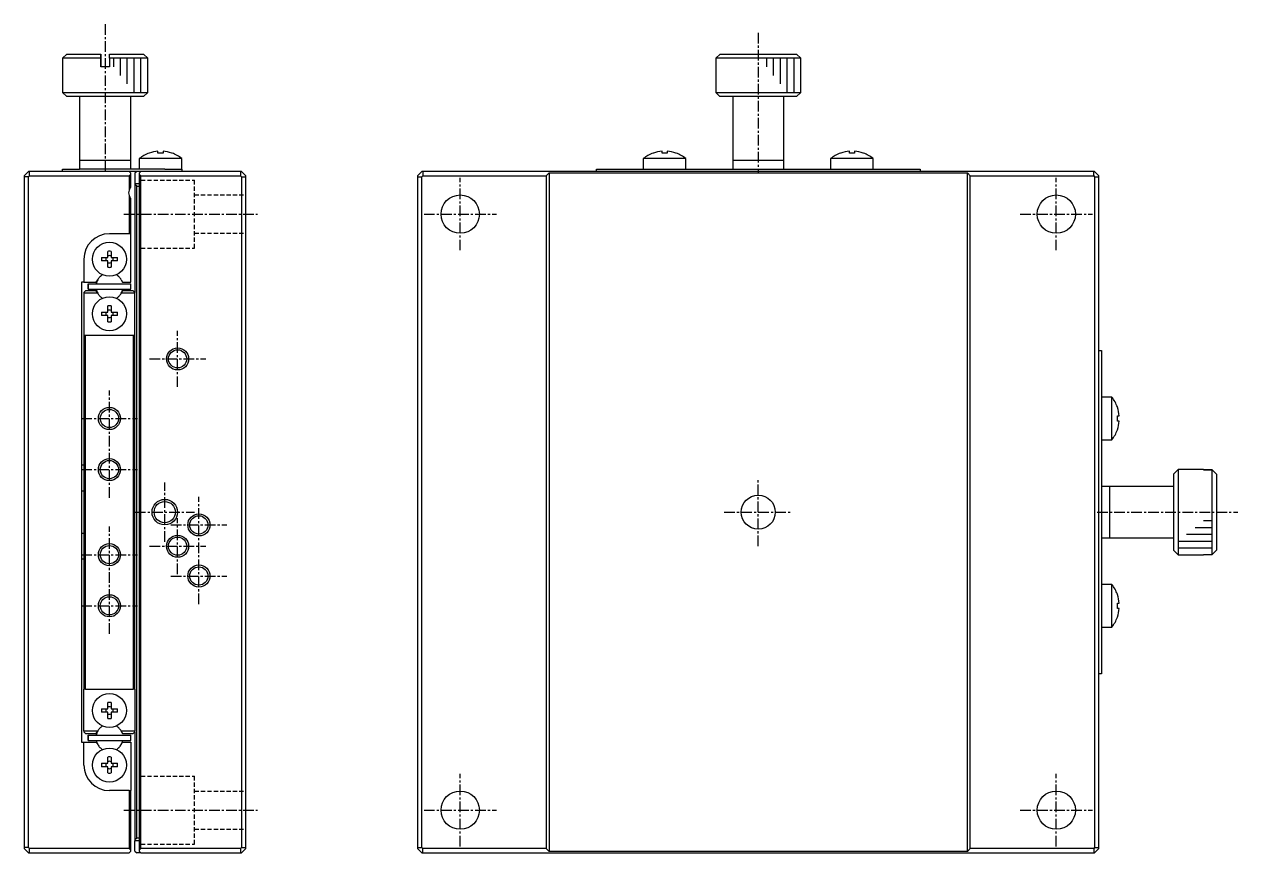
# Model space of a CAD drawing. Extents: x 10 to 342, y 10 to 202.
# Drawn here: x 199.6 to 342.1, y 62.2 to 159.5 of the extents above; entities that cross this region are included whole.
import ezdxf

# ---------------------------------------------------------------- set-up
doc = ezdxf.new("R2010")
doc.units = 0
doc.linetypes.add('CENTER', pattern=[2, 1.25, -0.25, 0.25, -0.25])
doc.linetypes.add('DASHED', pattern=[0.75, 0.5, -0.25])
doc.layers.get('0').update_dxf_attribs({"linetype": 'CONTINUOUS'})
doc.layers.add('CENTER', color=1, linetype='CENTER')

msp = doc.modelspace()

# ---------------------------------------------------------------- linework, layer by layer
at = {"color": 7, "linetype": 'CONTINUOUS'}
for p, q in [((204.61, 156.05), (204.11, 155.55)), ((208.61, 155.55), (204.11, 155.55)), ((204.11, 155.55), (204.11, 151.55)), ((204.61, 156.05), (208.61, 156.05)), ((208.61, 155.55), (208.61, 156.05)), ((208.61, 156.05), (208.61, 155.55)), ((208.61, 155.55), (208.61, 154.55)), ((208.61, 154.55), (208.61, 155.55)), ((209.61, 155.55), (209.61, 156.05)), ((209.61, 156.05), (213.61, 156.05)), ((214.11, 155.55), (209.61, 155.55)), ((209.61, 155.55), (209.61, 154.55)), ((214.11, 155.55), (213.61, 156.05)), ((214.11, 151.55), (214.11, 155.55)), ((280.83, 155.55), (281.33, 156.05)), ((280.83, 155.55), (280.83, 154.55)), ((290.78, 155.55), (280.83, 155.55)), ((281.33, 156.05), (290.27, 156.05)), ((290.27, 156.05), (290.78, 155.55)), ((290.78, 154.55), (290.78, 155.55)), ((209.61, 154.55), (208.61, 154.55)), ((280.83, 154.55), (280.8, 154.55)), ((280.8, 154.55), (280.8, 151.55)), ((290.8, 154.55), (290.78, 154.55)), ((290.8, 151.55), (290.8, 154.55)), ((204.11, 151.55), (209.11, 151.55)), ((204.11, 151.55), (204.61, 151.05)), ((209.11, 151.05), (204.61, 151.05)), ((206.11, 151.05), (206.11, 143.55)), ((209.11, 151.55), (214.11, 151.55)), ((213.61, 151.05), (209.11, 151.05)), ((212.11, 143.55), (212.11, 151.05)), ((213.61, 151.05), (214.11, 151.55)), ((280.8, 151.55), (290.8, 151.55)), ((280.8, 151.55), (281.3, 151.05)), ((290.3, 151.05), (281.3, 151.05)), ((282.8, 151.05), (282.8, 143.55)), ((288.8, 143.55), (288.8, 151.05)), ((290.3, 151.05), (290.8, 151.55)), ((214.29, 144.42), (214.26, 144.42)), ((215.31, 144.42), (215.31, 144.63)), ((215.91, 144.42), (215.31, 144.42)), ((215.91, 144.63), (215.91, 144.42)), ((216.96, 144.42), (216.92, 144.42)), ((273.49, 144.42), (273.45, 144.42)), ((274.5, 144.42), (274.5, 144.63)), ((275.1, 144.42), (274.5, 144.42)), ((275.1, 144.63), (275.1, 144.42)), ((276.15, 144.42), (276.12, 144.42)), ((295.49, 144.42), (295.45, 144.42)), ((296.5, 144.42), (296.5, 144.63)), ((297.1, 144.42), (296.5, 144.42)), ((297.1, 144.63), (297.1, 144.42)), ((298.15, 144.42), (298.12, 144.42)), ((204.11, 142.25), (204.11, 142.55)), ((204.11, 142.55), (206.11, 142.55)), ((209.11, 143.55), (206.11, 143.55)), ((209.11, 143.55), (206.11, 143.55)), ((206.11, 143.55), (206.11, 142.55)), ((216.11, 142.55), (206.11, 142.55)), ((212.11, 143.55), (209.11, 143.55)), ((212.11, 143.55), (209.11, 143.55)), ((212.11, 142.55), (212.11, 143.55)), ((218.11, 143.77), (213.11, 143.77)), ((213.11, 143.77), (213.11, 142.55)), ((216.11, 142.55), (218.11, 142.55)), ((218.11, 142.55), (218.11, 143.77)), ((218.11, 142.55), (218.11, 142.25)), ((266.8, 142.25), (266.8, 142.55)), ((266.8, 142.55), (268.8, 142.55)), ((268.8, 142.55), (274.8, 142.55)), ((274.8, 143.77), (272.3, 143.77)), ((272.3, 143.77), (272.3, 142.55)), ((277.3, 143.77), (274.8, 143.77)), ((274.8, 142.55), (296.8, 142.55)), ((277.3, 142.55), (277.3, 143.77)), ((288.8, 143.55), (282.8, 143.55)), ((288.8, 143.55), (282.8, 143.55)), ((282.8, 143.55), (282.8, 142.55)), ((288.8, 142.55), (288.8, 143.55)), ((296.8, 143.77), (294.3, 143.77)), ((294.3, 143.77), (294.3, 142.55)), ((299.3, 143.77), (296.8, 143.77)), ((296.8, 142.55), (302.8, 142.55)), ((299.3, 142.55), (299.3, 143.77)), ((302.8, 142.55), (304.8, 142.55)), ((304.8, 142.55), (304.8, 142.25)), ((200.11, 142.25), (199.61, 141.75)), ((199.61, 141.75), (199.61, 141.65)), ((199.61, 141.65), (199.61, 62.85)), ((200.11, 141.65), (199.61, 141.65)), ((200.21, 142.25), (200.11, 142.25)), ((200.11, 141.65), (200.21, 141.75)), ((200.11, 62.85), (200.11, 141.65)), ((200.21, 141.75), (200.21, 142.25)), ((211.91, 142.25), (200.21, 142.25)), ((200.21, 141.75), (211.91, 141.75)), ((212.81, 142.25), (211.91, 142.25)), ((212.11, 142.05), (211.91, 142.25)), ((211.91, 141.75), (212.11, 141.95)), ((211.91, 141.75), (211.91, 140.06)), ((212.11, 141.95), (212.11, 142.05)), ((212.11, 140.41), (212.11, 141.95)), ((212.81, 142.25), (212.61, 142.05)), ((212.61, 142.05), (212.61, 140.85)), ((213.31, 142.25), (212.81, 142.25)), ((213.31, 142.25), (213.11, 142.05)), ((213.11, 142.05), (213.11, 141.95)), ((213.11, 141.95), (213.11, 62.55)), ((213.11, 141.95), (213.31, 141.75)), ((225.01, 142.25), (213.31, 142.25)), ((213.31, 62.75), (213.31, 141.75)), ((213.31, 141.75), (225.01, 141.75)), ((225.01, 142.25), (225.01, 141.75)), ((225.11, 142.25), (225.01, 142.25)), ((225.01, 141.75), (225.11, 141.65)), ((225.11, 142.25), (225.61, 141.75)), ((225.11, 141.65), (225.11, 62.85)), ((225.11, 141.65), (225.61, 141.65)), ((225.61, 141.65), (225.61, 141.75)), ((225.61, 62.85), (225.61, 141.65)), ((246.3, 142.25), (245.8, 141.75)), ((245.8, 141.75), (245.8, 141.65)), ((245.8, 141.65), (246.3, 141.65)), ((245.8, 141.65), (245.8, 62.85)), ((246.4, 142.25), (246.3, 142.25)), ((246.3, 141.65), (246.4, 141.75)), ((246.3, 62.85), (246.3, 141.65)), ((325.2, 142.25), (246.4, 142.25)), ((246.4, 142.25), (246.4, 141.75)), ((246.4, 141.75), (260.9, 141.75)), ((260.9, 141.75), (261.25, 142.1)), ((260.9, 141.75), (260.9, 62.75)), ((261.25, 142.1), (310.35, 142.1)), ((261.25, 142.1), (261.25, 62.4)), ((310.35, 142.1), (310.7, 141.75)), ((310.35, 62.4), (310.35, 142.1)), ((310.7, 141.75), (325.2, 141.75)), ((310.7, 62.75), (310.7, 141.75)), ((325.2, 141.75), (325.2, 142.25)), ((325.3, 142.25), (325.2, 142.25)), ((325.2, 141.75), (325.3, 141.65)), ((325.8, 141.75), (325.3, 142.25)), ((325.3, 141.65), (325.3, 62.85)), ((325.3, 141.65), (325.8, 141.65)), ((325.8, 141.65), (325.8, 141.75)), ((325.8, 62.85), (325.8, 141.65)), ((212.61, 140.85), (212.61, 140.75)), ((212.61, 140.85), (213.11, 140.85)), ((212.61, 140.75), (212.61, 128.05)), ((212.81, 140.55), (212.61, 140.75)), ((212.81, 63.95), (212.81, 140.55)), ((212.81, 140.55), (213.11, 140.55)), ((211.91, 139.44), (211.91, 134.95)), ((212.11, 134.95), (212.11, 139.09)), ((211.91, 134.95), (209.61, 134.95)), ((212.11, 134.95), (211.91, 134.95)), ((212.11, 129.25), (212.11, 134.95)), ((209.41, 132.15), (209.41, 132.88)), ((209.81, 132.88), (209.81, 132.15)), ((206.61, 131.95), (206.61, 129.25)), ((208.68, 132.15), (209.41, 132.15)), ((209.41, 131.75), (208.68, 131.75)), ((209.41, 131.02), (209.41, 131.75)), ((209.81, 132.15), (210.54, 132.15)), ((210.54, 131.75), (209.81, 131.75)), ((209.81, 131.75), (209.81, 131.02)), ((206.61, 129.25), (206.31, 129.25)), ((206.31, 129.25), (206.31, 75.25)), ((206.61, 129.25), (208.06, 129.25)), ((206.81, 128.25), (206.61, 128.05)), ((208.06, 128.25), (206.81, 128.25)), ((207.11, 129.05), (208.05, 129.05)), ((207.11, 129.05), (212.11, 129.05)), ((207.11, 129.05), (207.11, 128.45)), ((207.11, 128.45), (207.11, 129.05)), ((207.11, 128.45), (212.11, 128.45)), ((207.96, 129.05), (209.61, 129.05)), ((207.96, 129.05), (208.05, 129.05)), ((207.96, 129.05), (208.05, 129.05)), ((207.96, 129.05), (208.05, 129.05)), ((207.96, 129.05), (208.05, 129.05)), ((207.96, 129.05), (208.05, 129.05)), ((207.96, 129.05), (208.05, 129.05)), ((207.96, 129.05), (208.05, 129.05)), ((207.96, 129.05), (208.05, 129.05)), ((207.96, 129.05), (208.05, 129.05)), ((207.96, 129.05), (208.05, 129.05)), ((207.96, 129.05), (208.05, 129.05)), ((207.96, 129.05), (208.05, 129.05)), ((207.96, 129.05), (208.05, 129.05)), ((207.96, 129.05), (208.05, 129.05)), ((207.96, 129.05), (208.05, 129.05)), ((207.96, 129.05), (208.05, 129.05)), ((207.96, 129.05), (208.05, 129.05)), ((207.96, 129.05), (208.05, 129.05)), ((207.96, 129.05), (208.05, 129.05)), ((207.96, 129.05), (208.05, 129.05)), ((207.96, 129.05), (208.05, 129.05)), ((207.96, 129.05), (208.05, 129.05)), ((207.96, 129.05), (208.05, 129.05)), ((207.96, 129.05), (208.05, 129.05)), ((207.96, 129.05), (208.05, 129.05)), ((207.96, 129.05), (208.05, 129.05)), ((207.96, 129.05), (208.05, 129.05)), ((207.96, 129.05), (208.05, 129.05)), ((207.96, 129.05), (208.05, 129.05)), ((207.96, 129.05), (208.05, 129.05)), ((207.96, 129.05), (208.05, 129.05)), ((208.06, 129.25), (208.23, 129.54)), ((208.23, 127.96), (208.06, 128.25)), ((209.61, 129.05), (211.26, 129.05)), ((210.98, 129.54), (211.15, 129.25)), ((211.15, 128.25), (210.98, 127.96)), ((211.15, 129.25), (212.11, 129.25)), ((212.41, 128.25), (211.15, 128.25)), ((211.17, 129.05), (211.26, 129.05)), ((211.17, 129.05), (211.26, 129.05)), ((211.17, 129.05), (212.11, 129.05)), ((211.17, 129.05), (211.26, 129.05)), ((211.17, 129.05), (211.26, 129.05)), ((212.11, 128.45), (212.11, 129.05)), ((212.41, 128.25), (212.61, 128.05)), ((206.61, 128.05), (206.61, 127.95)), ((208.24, 127.95), (206.61, 127.95)), ((206.61, 127.95), (206.61, 123.05)), ((212.61, 127.95), (210.98, 127.95)), ((212.61, 127.95), (212.61, 128.05)), ((212.61, 123.05), (212.61, 127.95)), ((208.68, 125.75), (209.41, 125.75)), ((209.41, 125.75), (209.41, 126.48)), ((209.81, 126.48), (209.81, 125.75)), ((209.81, 125.75), (210.54, 125.75)), ((209.41, 125.35), (208.68, 125.35)), ((209.41, 124.62), (209.41, 125.35)), ((209.81, 125.35), (209.81, 124.62)), ((210.54, 125.35), (209.81, 125.35)), ((206.61, 123.05), (206.61, 81.45)), ((206.61, 123.05), (206.81, 123.05)), ((206.81, 123.05), (212.41, 123.05)), ((206.81, 81.45), (206.81, 123.05)), ((212.41, 123.05), (212.41, 81.45)), ((212.41, 123.05), (212.61, 123.05)), ((212.61, 81.45), (212.61, 123.05)), ((325.8, 121.25), (326.1, 121.25)), ((326.1, 121.25), (326.1, 119.25)), ((326.1, 119.25), (326.1, 85.25)), ((327.32, 115.75), (326.1, 115.75)), ((327.32, 110.75), (327.32, 115.75)), ((327.97, 114.57), (327.97, 114.6)), ((327.97, 113.55), (328.18, 113.55)), ((327.97, 112.95), (327.97, 113.55)), ((328.18, 112.95), (327.97, 112.95)), ((327.97, 111.9), (327.97, 111.93)), ((326.1, 110.75), (327.32, 110.75)), ((206.61, 107.75), (206.31, 107.75)), ((335.1, 107.25), (334.6, 106.75)), ((335.1, 107.25), (335.1, 97.25)), ((338.1, 107.25), (335.1, 107.25)), ((338.1, 107.22), (338.1, 107.25)), ((338.1, 107.22), (339.1, 107.22)), ((339.1, 107.22), (338.1, 107.22)), ((339.1, 97.28), (339.1, 107.22)), ((339.1, 107.22), (339.6, 106.72)), ((334.6, 97.75), (334.6, 106.75)), ((339.6, 106.72), (339.6, 97.78)), ((206.31, 104.75), (206.61, 104.75)), ((327.1, 105.25), (326.1, 105.25)), ((327.1, 102.25), (327.1, 105.25)), ((327.1, 102.25), (327.1, 105.25)), ((334.6, 105.25), (327.1, 105.25)), ((327.1, 99.25), (327.1, 102.25)), ((327.1, 99.25), (327.1, 102.25)), ((206.61, 99.75), (206.31, 99.75)), ((326.1, 99.25), (327.1, 99.25)), ((327.1, 99.25), (334.6, 99.25)), ((334.6, 97.75), (335.1, 97.25)), ((335.1, 97.25), (338.1, 97.25)), ((338.1, 97.25), (338.1, 97.28)), ((338.1, 97.28), (339.1, 97.28)), ((339.6, 97.78), (339.1, 97.28)), ((206.31, 96.75), (206.61, 96.75)), ((327.32, 93.75), (326.1, 93.75)), ((327.32, 88.75), (327.32, 93.75)), ((327.97, 92.57), (327.97, 92.6)), ((327.97, 91.55), (328.18, 91.55)), ((327.97, 90.95), (327.97, 91.55)), ((328.18, 90.95), (327.97, 90.95)), ((327.97, 89.9), (327.97, 89.93)), ((326.1, 88.75), (327.32, 88.75)), ((326.1, 85.25), (326.1, 83.25)), ((326.1, 83.25), (325.8, 83.25)), ((206.81, 81.45), (206.61, 81.45)), ((206.61, 76.55), (206.61, 81.45)), ((206.81, 81.45), (212.41, 81.45)), ((212.61, 81.45), (212.41, 81.45)), ((212.61, 81.45), (212.61, 76.55)), ((209.41, 79.15), (209.41, 79.88)), ((209.81, 79.88), (209.81, 79.15)), ((208.68, 79.15), (209.41, 79.15)), ((209.41, 78.75), (208.68, 78.75)), ((209.41, 78.02), (209.41, 78.75)), ((209.81, 79.15), (210.54, 79.15)), ((209.81, 78.75), (209.81, 78.02)), ((210.54, 78.75), (209.81, 78.75)), ((206.61, 76.55), (208.24, 76.55)), ((206.61, 76.55), (206.61, 76.45)), ((206.61, 76.45), (206.81, 76.25)), ((206.81, 76.25), (208.06, 76.25)), ((207.11, 76.05), (207.11, 75.45)), ((207.11, 76.05), (208.05, 76.05)), ((207.11, 76.05), (212.11, 76.05)), ((207.11, 75.45), (207.11, 76.05)), ((207.96, 76.05), (209.61, 76.05)), ((207.96, 76.05), (208.05, 76.05)), ((207.96, 76.05), (208.05, 76.05)), ((207.96, 76.05), (208.05, 76.05)), ((207.96, 76.05), (208.05, 76.05)), ((207.96, 76.05), (208.05, 76.05)), ((207.96, 76.05), (208.05, 76.05)), ((207.96, 76.05), (208.05, 76.05)), ((207.96, 76.05), (208.05, 76.05)), ((207.96, 76.05), (208.05, 76.05)), ((207.96, 76.05), (208.05, 76.05)), ((207.96, 76.05), (208.05, 76.05)), ((207.96, 76.05), (208.05, 76.05)), ((207.96, 76.05), (208.05, 76.05)), ((207.96, 76.05), (208.05, 76.05)), ((207.96, 76.05), (208.05, 76.05)), ((207.96, 76.05), (208.05, 76.05)), ((207.96, 76.05), (208.05, 76.05)), ((207.96, 76.05), (208.05, 76.05)), ((207.96, 76.05), (208.05, 76.05)), ((207.96, 76.05), (208.05, 76.05)), ((207.96, 76.05), (208.05, 76.05)), ((207.96, 76.05), (208.05, 76.05)), ((207.96, 76.05), (208.05, 76.05)), ((207.96, 76.05), (208.05, 76.05)), ((207.96, 76.05), (208.05, 76.05)), ((207.96, 76.05), (208.05, 76.05)), ((207.96, 76.05), (208.05, 76.05)), ((207.96, 76.05), (208.05, 76.05)), ((207.96, 76.05), (208.05, 76.05)), ((207.96, 76.05), (208.05, 76.05)), ((207.96, 76.05), (208.05, 76.05)), ((208.06, 76.25), (208.23, 76.54)), ((209.61, 76.05), (211.26, 76.05)), ((210.98, 76.55), (212.61, 76.55)), ((210.98, 76.54), (211.15, 76.25)), ((211.15, 76.25), (212.41, 76.25)), ((211.17, 76.05), (211.26, 76.05)), ((211.17, 76.05), (211.26, 76.05)), ((211.17, 76.05), (211.26, 76.05)), ((211.17, 76.05), (211.26, 76.05)), ((211.17, 76.05), (211.26, 76.05)), ((211.17, 76.05), (211.26, 76.05)), ((211.17, 76.05), (211.26, 76.05)), ((211.17, 76.05), (212.11, 76.05)), ((211.17, 76.05), (211.26, 76.05)), ((211.17, 76.05), (211.26, 76.05)), ((211.17, 76.05), (211.26, 76.05)), ((211.17, 76.05), (211.26, 76.05)), ((211.17, 76.05), (211.26, 76.05)), ((211.17, 76.05), (211.26, 76.05)), ((211.17, 76.05), (211.26, 76.05)), ((212.11, 75.45), (212.11, 76.05)), ((212.41, 76.25), (212.61, 76.45)), ((212.61, 76.45), (212.61, 76.55)), ((212.61, 76.45), (212.61, 63.75)), ((206.31, 75.25), (206.61, 75.25)), ((206.61, 72.55), (206.61, 75.25)), ((206.61, 75.25), (208.06, 75.25)), ((207.11, 75.45), (212.11, 75.45)), ((208.06, 75.25), (208.23, 74.96)), ((210.98, 74.96), (211.15, 75.25)), ((211.15, 75.25), (212.11, 75.25)), ((212.11, 75.25), (212.11, 69.55)), ((208.68, 72.75), (209.41, 72.75)), ((209.41, 72.75), (209.41, 73.48)), ((209.81, 73.48), (209.81, 72.75)), ((209.81, 72.75), (210.54, 72.75)), ((209.41, 72.35), (208.68, 72.35)), ((209.41, 71.62), (209.41, 72.35)), ((210.54, 72.35), (209.81, 72.35)), ((209.81, 72.35), (209.81, 71.62)), ((211.91, 69.55), (209.61, 69.55)), ((211.91, 69.55), (211.91, 62.75)), ((211.91, 69.55), (212.11, 69.55)), ((212.11, 62.55), (212.11, 69.55)), ((200.11, 62.85), (199.61, 62.85)), ((199.61, 62.85), (199.61, 62.75)), ((200.11, 62.25), (199.61, 62.75)), ((200.21, 62.75), (200.11, 62.85)), ((211.91, 62.75), (200.21, 62.75)), ((200.21, 62.25), (200.21, 62.75)), ((212.11, 62.55), (211.91, 62.75)), ((212.81, 63.95), (212.61, 63.75)), ((212.61, 63.75), (212.61, 63.65)), ((213.11, 63.65), (212.61, 63.65)), ((212.61, 62.45), (212.61, 63.65)), ((213.11, 63.95), (212.81, 63.95)), ((213.31, 62.75), (213.11, 62.55)), ((225.01, 62.75), (213.31, 62.75)), ((225.11, 62.85), (225.01, 62.75)), ((225.01, 62.75), (225.01, 62.25)), ((225.11, 62.85), (225.61, 62.85)), ((225.11, 62.25), (225.61, 62.75)), ((225.61, 62.75), (225.61, 62.85)), ((245.8, 62.85), (246.3, 62.85)), ((245.8, 62.85), (245.8, 62.75)), ((245.8, 62.75), (246.3, 62.25)), ((246.4, 62.75), (246.3, 62.85)), ((260.9, 62.75), (246.4, 62.75)), ((246.4, 62.25), (246.4, 62.75)), ((261.25, 62.4), (260.9, 62.75)), ((310.7, 62.75), (310.35, 62.4)), ((325.2, 62.75), (310.7, 62.75)), ((325.3, 62.85), (325.2, 62.75)), ((325.2, 62.75), (325.2, 62.25)), ((325.3, 62.85), (325.8, 62.85)), ((325.3, 62.25), (325.8, 62.75)), ((325.8, 62.75), (325.8, 62.85)), ((200.11, 62.25), (200.21, 62.25)), ((200.21, 62.25), (211.91, 62.25)), ((211.91, 62.25), (212.11, 62.45)), ((212.11, 62.45), (212.11, 62.55)), ((212.61, 62.45), (212.81, 62.25)), ((213.31, 62.25), (212.81, 62.25)), ((213.11, 62.55), (213.11, 62.45)), ((213.11, 62.45), (213.31, 62.25)), ((213.31, 62.25), (225.01, 62.25)), ((225.01, 62.25), (225.11, 62.25)), ((246.3, 62.25), (246.4, 62.25)), ((246.4, 62.25), (325.2, 62.25)), ((310.35, 62.4), (261.25, 62.4)), ((325.2, 62.25), (325.3, 62.25))]:
    msp.add_line(p, q, dxfattribs=at)
at = {"color": 3, "linetype": 'CONTINUOUS'}
for p, q in [((210.11, 154.55), (210.11, 155.55)), ((210.91, 153.55), (210.91, 155.55)), ((211.71, 152.55), (211.71, 155.55)), ((212.51, 151.55), (212.51, 155.55)), ((213.31, 151.55), (213.31, 155.55)), ((286.8, 154.55), (286.8, 155.55)), ((287.6, 153.55), (287.6, 155.55)), ((288.4, 152.55), (288.4, 155.55)), ((289.2, 151.55), (289.2, 155.55)), ((290, 151.55), (290, 155.55)), ((338.1, 101.25), (338.1, 101.28)), ((338.1, 101.25), (339.1, 101.25)), ((337.1, 100.45), (339.1, 100.45)), ((338.1, 100.45), (338.1, 100.48)), ((335.1, 98.85), (339.1, 98.85)), ((336.1, 99.65), (339.1, 99.65)), ((338.1, 99.65), (338.1, 99.68)), ((338.1, 98.85), (338.1, 98.88)), ((335.1, 98.05), (339.1, 98.05)), ((338.1, 98.05), (338.1, 98.08))]:
    msp.add_line(p, q, dxfattribs=at)
at = {"color": 3, "linetype": 'DASHED'}
for p, q in [((213.31, 141.25), (219.61, 141.25)), ((219.61, 133.25), (219.61, 141.25)), ((219.61, 139.5), (225.61, 139.5)), ((219.61, 135), (225.61, 135)), ((213.31, 133.25), (219.61, 133.25)), ((213.31, 71.25), (219.61, 71.25)), ((219.61, 63.25), (219.61, 71.25)), ((219.61, 69.5), (225.61, 69.5)), ((219.61, 65), (225.61, 65)), ((213.31, 63.25), (219.61, 63.25))]:
    msp.add_line(p, q, dxfattribs=at)
at = {"color": 7, "linetype": 'CONTINUOUS'}
for centre, radius in [((250.8, 137.25), 2.25), ((320.8, 137.25), 2.25), ((209.61, 131.95), 2), ((209.61, 125.55), 2), ((217.61, 120.25), 1.07), ((209.61, 113.25), 1.07), ((209.61, 107.25), 1.07), ((285.8, 102.25), 2), ((216.11, 102.25), 1.25), ((220.11, 100.75), 1.07), ((209.61, 97.25), 1.07), ((217.61, 98.25), 1.07), ((220.11, 94.75), 1.07), ((209.61, 91.25), 1.07), ((209.61, 78.95), 2), ((209.61, 72.55), 2), ((250.8, 67.25), 2.25), ((320.8, 67.25), 2.25)]:
    msp.add_circle(centre, radius, dxfattribs=at)
at = {"color": 3, "linetype": 'CONTINUOUS'}
for centre, radius in [((217.61, 120.25), 1.3), ((209.61, 113.25), 1.3), ((209.61, 107.25), 1.3), ((216.11, 102.25), 1.5), ((220.11, 100.75), 1.3), ((209.61, 97.25), 1.3), ((217.61, 98.25), 1.3), ((220.11, 94.75), 1.3), ((209.61, 91.25), 1.3)]:
    msp.add_circle(centre, radius, dxfattribs=at)
at = {"color": 7, "linetype": 'CONTINUOUS'}
for centre, radius, start, end in [((215.61, 140.65), 4, 109.7246, 128.6822), ((215.61, 140.65), 3.99, 94.3134, 109.2682), ((215.61, 140.65), 3.99, 70.7318, 85.6866), ((215.61, 140.65), 4, 51.3178, 70.2754), ((274.8, 140.65), 4, 109.7246, 128.6822), ((274.8, 140.65), 3.99, 94.3134, 109.2682), ((274.8, 140.65), 3.99, 70.7318, 85.6866), ((274.8, 140.65), 4, 51.3178, 70.2754), ((296.8, 140.65), 4, 109.7246, 128.6822), ((296.8, 140.65), 3.99, 94.3134, 109.2682), ((296.8, 140.65), 3.99, 70.7318, 85.6866), ((296.8, 140.65), 4, 51.3178, 70.2754), ((212.86, 139.75), 1, 161.8051, 198.1949), ((212.86, 139.75), 1, 138.5904, 161.8051), ((212.86, 139.75), 1, 198.1949, 221.4096), ((209.61, 131.95), 3, 90, 180), ((209.61, 131.95), 0.95, 77.8468, 102.1532), ((209.61, 131.95), 0.95, 167.8468, 192.1532), ((209.61, 131.95), 0.435, 152.6335, 207.3665), ((209.61, 131.95), 0.435, 62.6335, 117.3665), ((209.61, 131.95), 0.435, 242.6335, 297.3665), ((209.61, 131.95), 0.435, 332.6335, 27.3665), ((209.61, 131.95), 0.95, 347.8468, 12.1532), ((209.61, 128.75), 1.59, 135, 150), ((209.72, 128.64), 1.75, 121.8815, 135), ((209.61, 128.75), 1.59, 120.4333, 134.9998), ((209.61, 131.95), 0.95, 257.8468, 282.1532), ((209.61, 128.75), 1.59, 45, 59.5667), ((209.49, 128.64), 1.75, 45, 58.1185), ((209.61, 128.75), 1.59, 30, 45), ((209.61, 128.75), 1.59, 150, 169.1069), ((209.61, 128.75), 1.59, 190.8931, 210), ((209.61, 128.75), 1.59, 330, 349.1069), ((209.61, 128.75), 1.59, 210, 210.2608), ((209.61, 128.75), 1.59, 210.2608, 225), ((209.72, 128.86), 1.75, 225, 238.1185), ((209.61, 128.75), 1.59, 224.9998, 239.5668), ((209.61, 128.75), 1.59, 300.4332, 315.0002), ((209.49, 128.86), 1.75, 301.8815, 315), ((209.61, 128.75), 1.59, 315, 329.7392), ((209.61, 128.75), 1.59, 329.7392, 330), ((209.61, 125.55), 0.95, 167.8468, 192.1532), ((209.61, 125.55), 0.435, 152.6335, 207.3665), ((209.61, 125.55), 0.95, 77.8468, 102.1532), ((209.61, 125.55), 0.435, 62.6335, 117.3665), ((209.61, 125.55), 0.435, 332.6335, 27.3665), ((209.61, 125.55), 0.95, 347.8468, 12.1532), ((209.61, 125.55), 0.435, 242.6335, 297.3665), ((209.61, 125.55), 0.95, 257.8468, 282.1532), ((324.2, 113.25), 4, 19.7246, 38.6822), ((324.2, 113.25), 3.99, 4.3134, 19.2682), ((324.2, 113.25), 3.99, 340.7318, 355.6866), ((324.2, 113.25), 4, 321.3178, 340.2754), ((324.2, 91.25), 4, 19.7246, 38.6822), ((324.2, 91.25), 3.99, 4.3134, 19.2682), ((324.2, 91.25), 4, 321.3178, 340.2754), ((324.2, 91.25), 3.99, 340.7318, 355.6866), ((209.61, 78.95), 0.95, 77.8468, 102.1532), ((209.61, 78.95), 0.95, 167.8468, 192.1532), ((209.61, 78.95), 0.435, 152.6335, 207.3665), ((209.61, 78.95), 0.435, 62.6335, 117.3665), ((209.61, 78.95), 0.435, 242.6335, 297.3665), ((209.61, 78.95), 0.435, 332.6335, 27.3665), ((209.61, 78.95), 0.95, 347.8468, 12.1532), ((209.72, 75.64), 1.75, 121.8815, 135), ((209.61, 75.75), 1.59, 120.4333, 134.9998), ((209.61, 78.95), 0.95, 257.8468, 282.1532), ((209.61, 75.75), 1.59, 45.0002, 59.5667), ((209.49, 75.64), 1.75, 45, 58.1185), ((209.61, 75.75), 1.59, 149.7392, 169.1069), ((209.61, 75.75), 1.59, 149.7392, 150), ((209.61, 75.75), 1.59, 135, 149.7392), ((209.61, 75.75), 1.59, 30.2608, 45), ((209.61, 75.75), 1.59, 30, 30.2608), ((209.61, 75.75), 1.59, 190.8931, 210), ((209.61, 75.75), 1.59, 210, 225), ((209.72, 75.86), 1.75, 225, 238.1185), ((209.61, 75.75), 1.59, 225, 239.5668), ((209.61, 75.75), 1.59, 300.4332, 315.0002), ((209.49, 75.86), 1.75, 301.8815, 315), ((209.61, 75.75), 1.59, 315, 330), ((209.61, 75.75), 1.59, 330, 349.1069), ((209.61, 72.55), 0.95, 167.8468, 192.1532), ((209.61, 72.55), 0.435, 152.6335, 207.3665), ((209.61, 72.55), 0.95, 77.8468, 102.1532), ((209.61, 72.55), 0.435, 62.6335, 117.3665), ((209.61, 72.55), 0.435, 332.6335, 27.3665), ((209.61, 72.55), 0.95, 347.8468, 12.1532), ((209.61, 72.55), 3, 180, 270), ((209.61, 72.55), 0.435, 242.6335, 297.3665), ((209.61, 72.55), 0.95, 257.8468, 282.1532)]:
    msp.add_arc(centre, radius, start, end, dxfattribs=at)
at = {"layer": 'CENTER', "color": 1, "linetype": 'CENTER'}
for p, q in [((209.11, 159.55), (209.11, 142.05)), ((285.8, 158.55), (285.8, 142.05)), ((250.8, 133), (250.8, 141.5)), ((320.8, 133), (320.8, 141.5)), ((211.31, 137.25), (227.01, 137.25)), ((246.55, 137.25), (255.05, 137.25)), ((316.55, 137.25), (325.05, 137.25)), ((217.61, 116.95), (217.61, 123.55)), ((214.31, 120.25), (220.91, 120.25)), ((209.61, 109.95), (209.61, 116.55)), ((206.31, 113.25), (212.91, 113.25)), ((209.61, 103.95), (209.61, 110.55)), ((206.31, 107.25), (212.91, 107.25)), ((216.11, 98.75), (216.11, 105.75)), ((285.8, 98.25), (285.8, 106.25)), ((220.11, 97.45), (220.11, 104.05)), ((212.61, 102.25), (219.61, 102.25)), ((217.61, 94.95), (217.61, 101.55)), ((281.8, 102.25), (289.8, 102.25)), ((325.6, 102.25), (342.1, 102.25)), ((209.61, 93.95), (209.61, 100.55)), ((216.81, 100.75), (223.41, 100.75)), ((206.31, 97.25), (212.91, 97.25)), ((214.31, 98.25), (220.91, 98.25)), ((220.11, 91.45), (220.11, 98.05)), ((209.61, 87.95), (209.61, 94.55)), ((216.81, 94.75), (223.41, 94.75)), ((206.31, 91.25), (212.91, 91.25)), ((250.8, 63), (250.8, 71.5)), ((320.8, 63), (320.8, 71.5)), ((211.31, 67.25), (227.01, 67.25)), ((246.55, 67.25), (255.05, 67.25)), ((316.55, 67.25), (325.05, 67.25))]:
    msp.add_line(p, q, dxfattribs=at)

doc.saveas('drawing.dxf')
